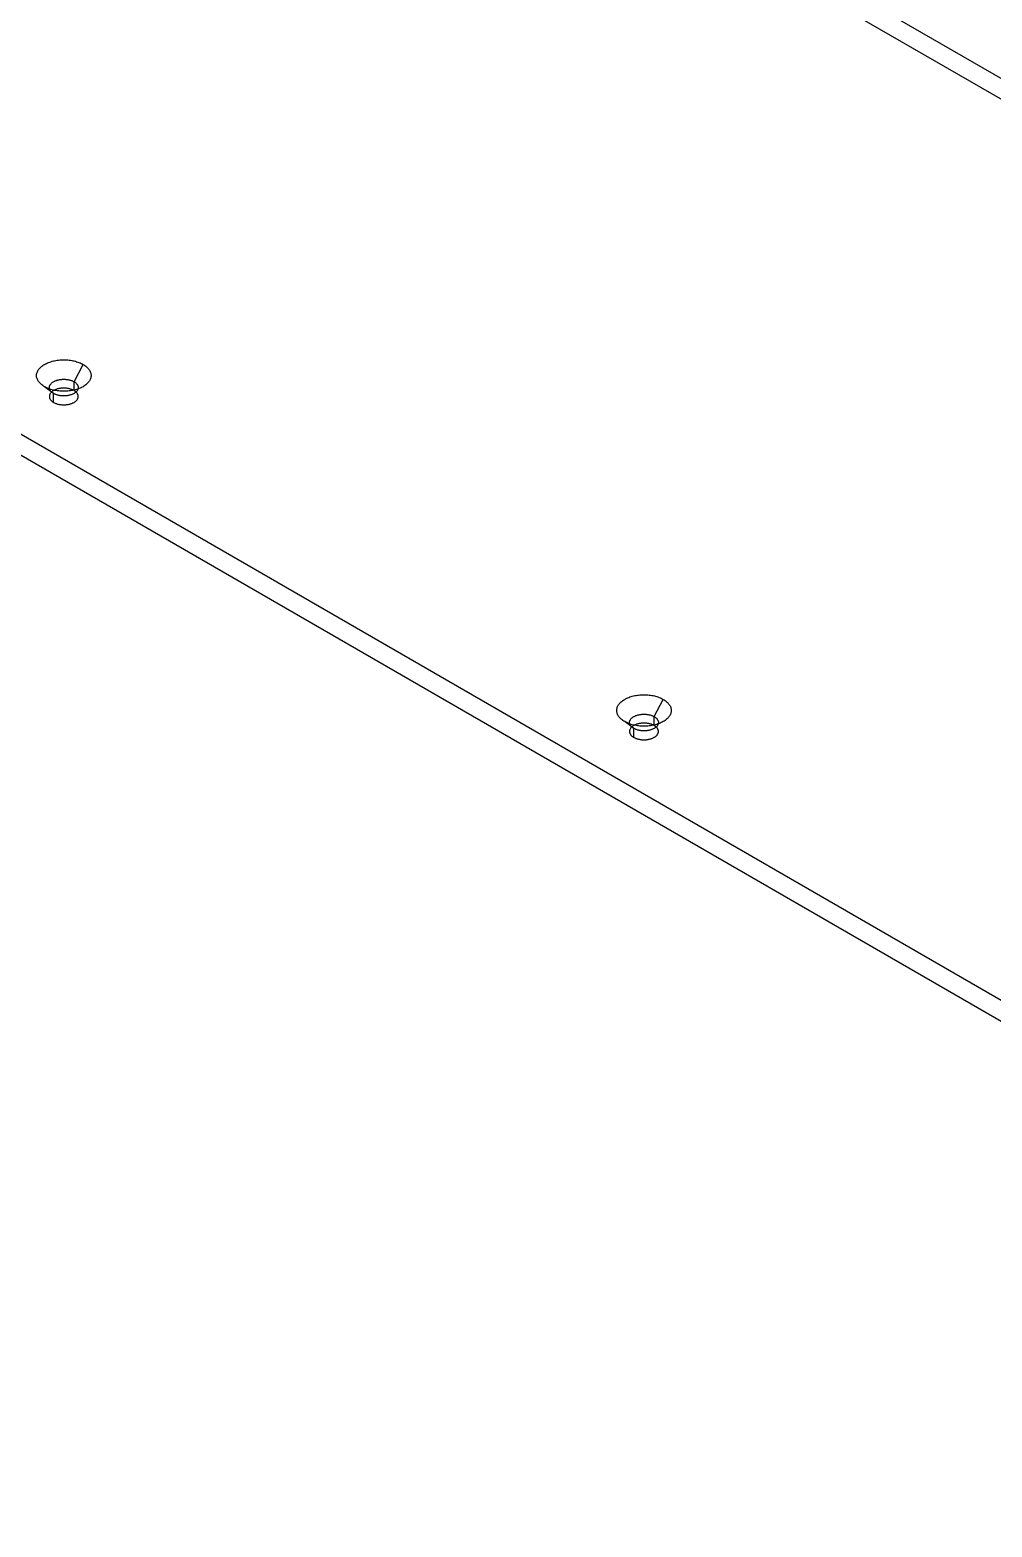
# Model space of a CAD drawing. Header units: inches. Extents: x 1.4 to 100.6, y 1.4 to 64.6.
# Drawn here: x 89.254 to 92.041, y 32.288 to 36.625 of the extents above; entities that cross this region are included whole.
import ezdxf

# ---------------------------------------------------------------- set-up
doc = ezdxf.new("R2010")
doc.units = ezdxf.units.IN
doc.header["$MEASUREMENT"] = 0

msp = doc.modelspace()

# ---------------------------------------------------------------- linework, layer by layer
at = {"layer": 'OUTLINE'}
for p, q in [((96.9167, 33.6846), (84.313, 40.9615)), ((96.9167, 33.6239), (84.313, 40.9008)), ((94.6037, 32.3492), (82, 39.6261)), ((94.6037, 32.2885), (82, 39.5654)), ((89.2827, 35.6454), (89.2846, 35.6474)), ((89.2846, 35.6474), (89.2867, 35.6493)), ((89.2867, 35.6493), (89.2889, 35.6511)), ((89.2889, 35.6511), (89.2913, 35.6529)), ((89.2913, 35.6529), (89.2938, 35.6546)), ((89.2938, 35.6546), (89.2965, 35.6562)), ((89.2965, 35.6562), (89.2993, 35.6577)), ((89.2993, 35.6577), (89.3022, 35.6592)), ((89.3022, 35.6592), (89.3053, 35.6606)), ((89.3053, 35.6606), (89.3084, 35.6618)), ((89.3084, 35.6618), (89.3117, 35.663)), ((89.3117, 35.663), (89.3151, 35.6641)), ((89.3151, 35.6641), (89.3185, 35.6651)), ((89.3185, 35.6651), (89.3221, 35.6661)), ((89.3221, 35.6661), (89.3257, 35.6669)), ((89.3257, 35.6669), (89.3294, 35.6676)), ((89.3294, 35.6676), (89.3331, 35.6682)), ((89.3331, 35.6682), (89.3369, 35.6686)), ((89.3369, 35.6686), (89.3407, 35.669)), ((89.3407, 35.669), (89.3446, 35.6693)), ((89.3446, 35.6693), (89.3484, 35.6695)), ((89.3484, 35.6695), (89.3523, 35.6695)), ((89.3523, 35.6695), (89.3562, 35.6695)), ((89.3562, 35.6695), (89.36, 35.6693)), ((89.36, 35.6693), (89.3639, 35.669)), ((89.3639, 35.669), (89.3677, 35.6686)), ((89.3677, 35.6686), (89.3715, 35.6682)), ((89.3715, 35.6682), (89.3752, 35.6676)), ((89.3752, 35.6676), (89.3789, 35.6669)), ((89.3789, 35.6669), (89.3825, 35.6661)), ((89.3819, 35.6061), (89.4081, 35.6562)), ((89.3825, 35.6661), (89.3861, 35.6651)), ((89.3861, 35.6651), (89.3895, 35.6641)), ((89.3895, 35.6641), (89.3929, 35.663)), ((89.3929, 35.663), (89.3962, 35.6618)), ((89.3962, 35.6618), (89.3993, 35.6606)), ((89.3993, 35.6606), (89.4024, 35.6592)), ((89.4024, 35.6592), (89.4053, 35.6577)), ((89.4053, 35.6577), (89.4081, 35.6562)), ((89.4081, 35.6562), (89.4108, 35.6546)), ((89.4108, 35.6546), (89.4133, 35.6529)), ((89.4133, 35.6529), (89.4157, 35.6511)), ((89.4157, 35.6511), (89.4179, 35.6493)), ((89.4179, 35.6493), (89.42, 35.6474)), ((89.42, 35.6474), (89.4219, 35.6454)), ((89.2733, 35.6239), (89.2734, 35.6262)), ((89.2734, 35.6217), (89.2733, 35.6239)), ((89.2734, 35.6262), (89.2737, 35.6284)), ((89.2737, 35.6195), (89.2734, 35.6217)), ((89.2737, 35.6284), (89.2742, 35.6306)), ((89.2742, 35.6172), (89.2737, 35.6195)), ((89.2742, 35.6306), (89.2749, 35.6328)), ((89.2749, 35.615), (89.2742, 35.6172)), ((89.2749, 35.6328), (89.2757, 35.635)), ((89.2757, 35.6129), (89.2749, 35.615)), ((89.2757, 35.635), (89.2767, 35.6372)), ((89.2767, 35.6107), (89.2757, 35.6129)), ((89.2767, 35.6372), (89.278, 35.6393)), ((89.278, 35.6086), (89.2767, 35.6107)), ((89.278, 35.6393), (89.2794, 35.6414)), ((89.2794, 35.6065), (89.278, 35.6086)), ((89.2794, 35.6414), (89.2809, 35.6434)), ((89.2809, 35.6044), (89.2794, 35.6065)), ((89.2809, 35.6434), (89.2827, 35.6454)), ((89.2827, 35.6024), (89.2809, 35.6044)), ((89.3175, 35.6025), (89.3187, 35.6034)), ((89.3187, 35.6034), (89.32, 35.6044)), ((89.32, 35.6044), (89.3213, 35.6053)), ((89.3213, 35.6053), (89.3227, 35.6061)), ((89.3227, 35.6061), (89.3242, 35.6069)), ((89.3242, 35.6069), (89.3258, 35.6077)), ((89.3258, 35.6077), (89.3274, 35.6084)), ((89.3274, 35.6084), (89.3291, 35.6091)), ((89.3291, 35.6091), (89.3308, 35.6098)), ((89.3308, 35.6098), (89.3326, 35.6103)), ((89.3326, 35.6103), (89.3344, 35.6109)), ((89.3344, 35.6109), (89.3363, 35.6114)), ((89.3363, 35.6114), (89.3382, 35.6118)), ((89.3382, 35.6118), (89.3402, 35.6122)), ((89.3402, 35.6122), (89.3421, 35.6125)), ((89.3421, 35.6125), (89.3441, 35.6127)), ((89.3441, 35.6127), (89.3462, 35.6129)), ((89.3462, 35.6129), (89.3482, 35.6131)), ((89.3482, 35.6131), (89.3502, 35.6132)), ((89.3502, 35.6132), (89.3523, 35.6132)), ((89.3523, 35.6132), (89.3543, 35.6132)), ((89.3543, 35.6132), (89.3564, 35.6131)), ((89.3564, 35.6131), (89.3584, 35.6129)), ((89.3584, 35.6129), (89.3605, 35.6127)), ((89.3605, 35.6127), (89.3625, 35.6125)), ((89.3625, 35.6125), (89.3644, 35.6122)), ((89.3644, 35.6122), (89.3664, 35.6118)), ((89.3664, 35.6118), (89.3683, 35.6114)), ((89.3683, 35.6114), (89.3702, 35.6109)), ((89.3702, 35.6109), (89.372, 35.6103)), ((89.372, 35.6103), (89.3738, 35.6098)), ((89.3738, 35.6098), (89.3755, 35.6091)), ((89.3755, 35.6091), (89.3772, 35.6084)), ((89.3772, 35.6084), (89.3788, 35.6077)), ((89.3788, 35.6077), (89.3804, 35.6069)), ((89.3804, 35.6069), (89.3819, 35.6061)), ((89.3819, 35.6061), (89.3833, 35.6053)), ((89.3819, 35.5803), (89.3819, 35.6061)), ((89.3833, 35.6053), (89.3846, 35.6044)), ((89.3846, 35.6044), (89.3859, 35.6034)), ((89.3859, 35.6034), (89.3871, 35.6025)), ((89.4219, 35.6454), (89.4237, 35.6434)), ((89.4237, 35.6044), (89.4219, 35.6024)), ((89.4237, 35.6434), (89.4252, 35.6414)), ((89.4252, 35.6065), (89.4237, 35.6044)), ((89.4252, 35.6414), (89.4266, 35.6393)), ((89.4266, 35.6086), (89.4252, 35.6065)), ((89.4266, 35.6393), (89.4278, 35.6372)), ((89.4278, 35.6107), (89.4266, 35.6086)), ((89.4278, 35.6372), (89.4289, 35.635)), ((89.4289, 35.6129), (89.4278, 35.6107)), ((89.4289, 35.635), (89.4297, 35.6328)), ((89.4297, 35.615), (89.4289, 35.6129)), ((89.4297, 35.6328), (89.4304, 35.6306)), ((89.4304, 35.6172), (89.4297, 35.615)), ((89.4304, 35.6306), (89.4309, 35.6284)), ((89.4309, 35.6195), (89.4304, 35.6172)), ((89.4309, 35.6284), (89.4312, 35.6262)), ((89.4312, 35.6217), (89.4309, 35.6195)), ((89.4312, 35.6262), (89.4312, 35.6239)), ((89.4312, 35.6239), (89.4312, 35.6217)), ((89.2846, 35.6005), (89.2827, 35.6024)), ((89.2867, 35.5986), (89.2846, 35.6005)), ((89.2889, 35.5968), (89.2867, 35.5986)), ((89.2913, 35.595), (89.2889, 35.5968)), ((89.2938, 35.5933), (89.2913, 35.595)), ((89.2965, 35.5917), (89.2938, 35.5933)), ((89.2993, 35.5902), (89.2965, 35.5917)), ((89.3227, 35.572), (89.2965, 35.5917)), ((89.3022, 35.5887), (89.2993, 35.5902)), ((89.3053, 35.5873), (89.3022, 35.5887)), ((89.3084, 35.586), (89.3053, 35.5873)), ((89.3117, 35.5848), (89.3084, 35.586)), ((89.3105, 35.5902), (89.3107, 35.5914)), ((89.3105, 35.5891), (89.3105, 35.5902)), ((89.3105, 35.5879), (89.3105, 35.5891)), ((89.3107, 35.5867), (89.3105, 35.5879)), ((89.3107, 35.5656), (89.3105, 35.5644)), ((89.3105, 35.5644), (89.3105, 35.5632)), ((89.3105, 35.5632), (89.3105, 35.5621)), ((89.3105, 35.5621), (89.3107, 35.5609)), ((89.3107, 35.5914), (89.3109, 35.5926)), ((89.3109, 35.5855), (89.3107, 35.5867)), ((89.3109, 35.5668), (89.3107, 35.5656)), ((89.3107, 35.5609), (89.3109, 35.5597)), ((89.3109, 35.5926), (89.3113, 35.5938)), ((89.3113, 35.5843), (89.3109, 35.5855)), ((89.3113, 35.5679), (89.3109, 35.5668)), ((89.3113, 35.5938), (89.3117, 35.5949)), ((89.3117, 35.5832), (89.3113, 35.5843)), ((89.3117, 35.5691), (89.3113, 35.5679)), ((89.3117, 35.5949), (89.3123, 35.5961)), ((89.3151, 35.5837), (89.3117, 35.5848)), ((89.3123, 35.582), (89.3117, 35.5832)), ((89.3123, 35.5702), (89.3117, 35.5691)), ((89.3123, 35.5961), (89.3129, 35.5972)), ((89.3129, 35.5809), (89.3123, 35.582)), ((89.3129, 35.5714), (89.3123, 35.5702)), ((89.3129, 35.5972), (89.3137, 35.5983)), ((89.3137, 35.5798), (89.3129, 35.5809)), ((89.3137, 35.5725), (89.3129, 35.5714)), ((89.3137, 35.5983), (89.3145, 35.5994)), ((89.3145, 35.5787), (89.3137, 35.5798)), ((89.3145, 35.5736), (89.3137, 35.5725)), ((89.3145, 35.5994), (89.3154, 35.6004)), ((89.3154, 35.5777), (89.3145, 35.5787)), ((89.3154, 35.5746), (89.3145, 35.5736)), ((89.3185, 35.5827), (89.3151, 35.5837)), ((89.3154, 35.6004), (89.3164, 35.6015)), ((89.3164, 35.5766), (89.3154, 35.5777)), ((89.3164, 35.5756), (89.3154, 35.5746)), ((89.3164, 35.6015), (89.3175, 35.6025)), ((89.3175, 35.5756), (89.3164, 35.5766)), ((89.3175, 35.5766), (89.3164, 35.5756)), ((89.3187, 35.5776), (89.3175, 35.5766)), ((89.3187, 35.5747), (89.3175, 35.5756)), ((89.3221, 35.5818), (89.3185, 35.5827)), ((89.32, 35.5786), (89.3187, 35.5776)), ((89.32, 35.5737), (89.3187, 35.5747)), ((89.3213, 35.5794), (89.32, 35.5786)), ((89.3213, 35.5728), (89.32, 35.5737)), ((89.3227, 35.5803), (89.3213, 35.5794)), ((89.3227, 35.572), (89.3213, 35.5728)), ((89.3257, 35.581), (89.3221, 35.5818)), ((89.3242, 35.5811), (89.3227, 35.5803)), ((89.3242, 35.5712), (89.3227, 35.572)), ((89.3227, 35.5462), (89.3227, 35.572)), ((89.3258, 35.5819), (89.3242, 35.5811)), ((89.3258, 35.5704), (89.3242, 35.5712)), ((89.3294, 35.5803), (89.3257, 35.581)), ((89.3274, 35.5826), (89.3258, 35.5819)), ((89.3274, 35.5697), (89.3258, 35.5704)), ((89.3291, 35.5833), (89.3274, 35.5826)), ((89.3291, 35.569), (89.3274, 35.5697)), ((89.3308, 35.5839), (89.3291, 35.5833)), ((89.3308, 35.5683), (89.3291, 35.569)), ((89.3331, 35.5797), (89.3294, 35.5803)), ((89.3326, 35.5845), (89.3308, 35.5839)), ((89.3326, 35.5678), (89.3308, 35.5683)), ((89.3344, 35.5851), (89.3326, 35.5845)), ((89.3344, 35.5672), (89.3326, 35.5678)), ((89.3369, 35.5792), (89.3331, 35.5797)), ((89.3363, 35.5855), (89.3344, 35.5851)), ((89.3363, 35.5667), (89.3344, 35.5672)), ((89.3382, 35.586), (89.3363, 35.5855)), ((89.3382, 35.5663), (89.3363, 35.5667)), ((89.3407, 35.5788), (89.3369, 35.5792)), ((89.3402, 35.5863), (89.3382, 35.586)), ((89.3402, 35.566), (89.3382, 35.5663)), ((89.3421, 35.5867), (89.3402, 35.5863)), ((89.3421, 35.5656), (89.3402, 35.566)), ((89.3446, 35.5786), (89.3407, 35.5788)), ((89.3441, 35.5869), (89.3421, 35.5867)), ((89.3441, 35.5654), (89.3421, 35.5656)), ((89.3462, 35.5871), (89.3441, 35.5869)), ((89.3462, 35.5652), (89.3441, 35.5654)), ((89.3484, 35.5784), (89.3446, 35.5786)), ((89.3482, 35.5873), (89.3462, 35.5871)), ((89.3482, 35.565), (89.3462, 35.5652)), ((89.3502, 35.5873), (89.3482, 35.5873)), ((89.3502, 35.5649), (89.3482, 35.565)), ((89.3523, 35.5784), (89.3484, 35.5784)), ((89.3523, 35.5874), (89.3502, 35.5873)), ((89.3523, 35.5649), (89.3502, 35.5649)), ((89.3543, 35.5873), (89.3523, 35.5874)), ((89.3562, 35.5784), (89.3523, 35.5784)), ((89.3543, 35.5649), (89.3523, 35.5649)), ((89.3564, 35.5873), (89.3543, 35.5873)), ((89.3564, 35.565), (89.3543, 35.5649)), ((89.36, 35.5786), (89.3562, 35.5784)), ((89.3584, 35.5871), (89.3564, 35.5873)), ((89.3584, 35.5652), (89.3564, 35.565)), ((89.3605, 35.5869), (89.3584, 35.5871)), ((89.3605, 35.5654), (89.3584, 35.5652)), ((89.3639, 35.5788), (89.36, 35.5786)), ((89.3625, 35.5867), (89.3605, 35.5869)), ((89.3625, 35.5656), (89.3605, 35.5654)), ((89.3644, 35.5863), (89.3625, 35.5867)), ((89.3644, 35.566), (89.3625, 35.5656)), ((89.3677, 35.5792), (89.3639, 35.5788)), ((89.3664, 35.586), (89.3644, 35.5863)), ((89.3664, 35.5663), (89.3644, 35.566)), ((89.3683, 35.5855), (89.3664, 35.586)), ((89.3683, 35.5667), (89.3664, 35.5663)), ((89.3715, 35.5797), (89.3677, 35.5792)), ((89.3702, 35.5851), (89.3683, 35.5855)), ((89.3702, 35.5672), (89.3683, 35.5667)), ((89.372, 35.5845), (89.3702, 35.5851)), ((89.372, 35.5678), (89.3702, 35.5672)), ((89.3752, 35.5803), (89.3715, 35.5797)), ((89.3738, 35.5839), (89.372, 35.5845)), ((89.3738, 35.5683), (89.372, 35.5678)), ((89.3755, 35.5833), (89.3738, 35.5839)), ((89.3755, 35.569), (89.3738, 35.5683)), ((89.3789, 35.581), (89.3752, 35.5803)), ((89.3772, 35.5826), (89.3755, 35.5833)), ((89.3772, 35.5697), (89.3755, 35.569)), ((89.3788, 35.5819), (89.3772, 35.5826)), ((89.3788, 35.5704), (89.3772, 35.5697)), ((89.3804, 35.5811), (89.3788, 35.5819)), ((89.3804, 35.5712), (89.3788, 35.5704)), ((89.3825, 35.5818), (89.3789, 35.581)), ((89.3819, 35.5803), (89.3804, 35.5811)), ((89.3819, 35.572), (89.3804, 35.5712)), ((89.3833, 35.5794), (89.3819, 35.5803)), ((89.3833, 35.5728), (89.3819, 35.572)), ((89.3861, 35.5827), (89.3825, 35.5818)), ((89.3846, 35.5786), (89.3833, 35.5794)), ((89.3846, 35.5737), (89.3833, 35.5728)), ((89.3859, 35.5776), (89.3846, 35.5786)), ((89.3859, 35.5747), (89.3846, 35.5737)), ((89.3871, 35.5766), (89.3859, 35.5776)), ((89.3871, 35.5756), (89.3859, 35.5747)), ((89.3895, 35.5837), (89.3861, 35.5827)), ((89.3871, 35.6025), (89.3882, 35.6015)), ((89.3882, 35.5766), (89.3871, 35.5756)), ((89.3882, 35.5756), (89.3871, 35.5766)), ((89.3882, 35.6015), (89.3892, 35.6004)), ((89.3892, 35.5777), (89.3882, 35.5766)), ((89.3892, 35.5746), (89.3882, 35.5756)), ((89.3892, 35.6004), (89.3901, 35.5994)), ((89.3901, 35.5787), (89.3892, 35.5777)), ((89.3901, 35.5736), (89.3892, 35.5746)), ((89.3929, 35.5848), (89.3895, 35.5837)), ((89.3901, 35.5994), (89.3909, 35.5983)), ((89.3909, 35.5798), (89.3901, 35.5787)), ((89.3909, 35.5725), (89.3901, 35.5736)), ((89.3909, 35.5983), (89.3917, 35.5972)), ((89.3917, 35.5809), (89.3909, 35.5798)), ((89.3917, 35.5714), (89.3909, 35.5725)), ((89.3917, 35.5972), (89.3923, 35.5961)), ((89.3923, 35.582), (89.3917, 35.5809)), ((89.3923, 35.5702), (89.3917, 35.5714)), ((89.3923, 35.5961), (89.3929, 35.5949)), ((89.3929, 35.5832), (89.3923, 35.582)), ((89.3929, 35.5691), (89.3923, 35.5702)), ((89.3929, 35.5949), (89.3933, 35.5938)), ((89.3962, 35.586), (89.3929, 35.5848)), ((89.3933, 35.5843), (89.3929, 35.5832)), ((89.3933, 35.5679), (89.3929, 35.5691)), ((89.3933, 35.5938), (89.3937, 35.5926)), ((89.3937, 35.5855), (89.3933, 35.5843)), ((89.3937, 35.5668), (89.3933, 35.5679)), ((89.3937, 35.5926), (89.3939, 35.5914)), ((89.3939, 35.5867), (89.3937, 35.5855)), ((89.3939, 35.5656), (89.3937, 35.5668)), ((89.3937, 35.5597), (89.3939, 35.5609)), ((89.3939, 35.5914), (89.3941, 35.5902)), ((89.3941, 35.5879), (89.3939, 35.5867)), ((89.3941, 35.5644), (89.3939, 35.5656)), ((89.3939, 35.5609), (89.3941, 35.5621)), ((89.3941, 35.5902), (89.3941, 35.5891)), ((89.3941, 35.5891), (89.3941, 35.5879)), ((89.3941, 35.5632), (89.3941, 35.5644)), ((89.3941, 35.5621), (89.3941, 35.5632)), ((89.3993, 35.5873), (89.3962, 35.586)), ((89.4024, 35.5887), (89.3993, 35.5873)), ((89.4053, 35.5902), (89.4024, 35.5887)), ((89.4081, 35.5917), (89.4053, 35.5902)), ((89.4108, 35.5933), (89.4081, 35.5917)), ((89.4133, 35.595), (89.4108, 35.5933)), ((89.4157, 35.5968), (89.4133, 35.595)), ((89.4179, 35.5986), (89.4157, 35.5968)), ((89.42, 35.6005), (89.4179, 35.5986)), ((89.4219, 35.6024), (89.42, 35.6005)), ((89.3109, 35.5597), (89.3113, 35.5585)), ((89.3113, 35.5585), (89.3117, 35.5574)), ((89.3117, 35.5574), (89.3123, 35.5562)), ((89.3123, 35.5562), (89.3129, 35.5551)), ((89.3129, 35.5551), (89.3137, 35.554)), ((89.3137, 35.554), (89.3145, 35.5529)), ((89.3145, 35.5529), (89.3154, 35.5519)), ((89.3154, 35.5519), (89.3164, 35.5508)), ((89.3164, 35.5508), (89.3175, 35.5498)), ((89.3175, 35.5498), (89.3187, 35.5489)), ((89.3187, 35.5489), (89.32, 35.5479)), ((89.32, 35.5479), (89.3213, 35.547)), ((89.3213, 35.547), (89.3227, 35.5462)), ((89.3227, 35.5462), (89.3242, 35.5453)), ((89.3242, 35.5453), (89.3258, 35.5446)), ((89.3258, 35.5446), (89.3274, 35.5438)), ((89.3274, 35.5438), (89.3291, 35.5432)), ((89.3291, 35.5432), (89.3308, 35.5425)), ((89.3308, 35.5425), (89.3326, 35.5419)), ((89.3326, 35.5419), (89.3344, 35.5414)), ((89.3344, 35.5414), (89.3363, 35.5409)), ((89.3363, 35.5409), (89.3382, 35.5405)), ((89.3382, 35.5405), (89.3402, 35.5401)), ((89.3402, 35.5401), (89.3421, 35.5398)), ((89.3421, 35.5398), (89.3441, 35.5396)), ((89.3441, 35.5396), (89.3462, 35.5394)), ((89.3462, 35.5394), (89.3482, 35.5392)), ((89.3482, 35.5392), (89.3502, 35.5391)), ((89.3502, 35.5391), (89.3523, 35.5391)), ((89.3523, 35.5391), (89.3543, 35.5391)), ((89.3543, 35.5391), (89.3564, 35.5392)), ((89.3564, 35.5392), (89.3584, 35.5394)), ((89.3584, 35.5394), (89.3605, 35.5396)), ((89.3605, 35.5396), (89.3625, 35.5398)), ((89.3625, 35.5398), (89.3644, 35.5401)), ((89.3644, 35.5401), (89.3664, 35.5405)), ((89.3664, 35.5405), (89.3683, 35.5409)), ((89.3683, 35.5409), (89.3702, 35.5414)), ((89.3702, 35.5414), (89.372, 35.5419)), ((89.372, 35.5419), (89.3738, 35.5425)), ((89.3738, 35.5425), (89.3755, 35.5432)), ((89.3755, 35.5432), (89.3772, 35.5438)), ((89.3772, 35.5438), (89.3788, 35.5446)), ((89.3788, 35.5446), (89.3804, 35.5453)), ((89.3804, 35.5453), (89.3819, 35.5462)), ((89.3819, 35.5462), (89.3833, 35.547)), ((89.3833, 35.547), (89.3846, 35.5479)), ((89.3846, 35.5479), (89.3859, 35.5489)), ((89.3859, 35.5489), (89.3871, 35.5498)), ((89.3871, 35.5498), (89.3882, 35.5508)), ((89.3882, 35.5508), (89.3892, 35.5519)), ((89.3892, 35.5519), (89.3901, 35.5529)), ((89.3901, 35.5529), (89.3909, 35.554)), ((89.3909, 35.554), (89.3917, 35.5551)), ((89.3917, 35.5551), (89.3923, 35.5562)), ((89.3923, 35.5562), (89.3929, 35.5574)), ((89.3929, 35.5574), (89.3933, 35.5585)), ((89.3933, 35.5585), (89.3937, 35.5597)), ((90.9888, 34.6916), (90.9921, 34.6928)), ((90.9921, 34.6928), (90.9954, 34.6939)), ((90.9954, 34.6939), (90.9989, 34.695)), ((90.9989, 34.695), (91.0025, 34.6959)), ((91.0025, 34.6959), (91.0061, 34.6967)), ((91.0061, 34.6967), (91.0097, 34.6974)), ((91.0097, 34.6974), (91.0135, 34.698)), ((91.0135, 34.698), (91.0173, 34.6985)), ((91.0173, 34.6985), (91.0211, 34.6988)), ((91.0211, 34.6988), (91.0249, 34.6991)), ((91.0249, 34.6991), (91.0288, 34.6993)), ((91.0288, 34.6993), (91.0327, 34.6993)), ((91.0327, 34.6993), (91.0365, 34.6993)), ((91.0365, 34.6993), (91.0404, 34.6991)), ((91.0404, 34.6991), (91.0443, 34.6988)), ((91.0443, 34.6988), (91.0481, 34.6985)), ((91.0481, 34.6985), (91.0519, 34.698)), ((91.0519, 34.698), (91.0556, 34.6974)), ((91.0556, 34.6974), (91.0593, 34.6967)), ((91.0593, 34.6967), (91.0629, 34.6959)), ((91.0629, 34.6959), (91.0664, 34.695)), ((91.0664, 34.695), (91.0699, 34.6939)), ((91.0699, 34.6939), (91.0733, 34.6928)), ((91.0733, 34.6928), (91.0765, 34.6916)), ((90.9537, 34.6537), (90.9538, 34.656)), ((90.9538, 34.6515), (90.9537, 34.6537)), ((90.9538, 34.656), (90.9541, 34.6582)), ((90.9541, 34.6493), (90.9538, 34.6515)), ((90.9541, 34.6582), (90.9546, 34.6604)), ((90.9546, 34.6471), (90.9541, 34.6493)), ((90.9546, 34.6604), (90.9552, 34.6626)), ((90.9552, 34.6626), (90.9561, 34.6648)), ((90.9561, 34.6648), (90.9571, 34.667)), ((90.9571, 34.667), (90.9583, 34.6691)), ((90.9583, 34.6691), (90.9597, 34.6712)), ((90.9597, 34.6712), (90.9613, 34.6732)), ((90.9613, 34.6732), (90.963, 34.6752)), ((90.963, 34.6752), (90.9649, 34.6772)), ((90.9649, 34.6772), (90.967, 34.6791)), ((90.967, 34.6791), (90.9693, 34.6809)), ((90.9693, 34.6809), (90.9716, 34.6827)), ((90.9716, 34.6827), (90.9742, 34.6844)), ((90.9742, 34.6844), (90.9768, 34.686)), ((90.9768, 34.686), (90.9796, 34.6875)), ((90.9796, 34.6875), (90.9826, 34.689)), ((90.9826, 34.689), (90.9856, 34.6904)), ((90.9856, 34.6904), (90.9888, 34.6916)), ((91.0622, 34.6359), (91.0885, 34.686)), ((91.0765, 34.6916), (91.0797, 34.6904)), ((91.0797, 34.6904), (91.0828, 34.689)), ((91.0828, 34.689), (91.0857, 34.6875)), ((91.0857, 34.6875), (91.0885, 34.686)), ((91.0885, 34.686), (91.0912, 34.6844)), ((91.0912, 34.6844), (91.0937, 34.6827)), ((91.0937, 34.6827), (91.0961, 34.6809)), ((91.0961, 34.6809), (91.0983, 34.6791)), ((91.0983, 34.6791), (91.1004, 34.6772)), ((91.1004, 34.6772), (91.1023, 34.6752)), ((91.1023, 34.6752), (91.104, 34.6732)), ((91.104, 34.6732), (91.1056, 34.6712)), ((91.1056, 34.6712), (91.107, 34.6691)), ((91.107, 34.6691), (91.1082, 34.667)), ((91.1082, 34.667), (91.1093, 34.6648)), ((91.1093, 34.6648), (91.1101, 34.6626)), ((91.1101, 34.6626), (91.1108, 34.6604)), ((91.1108, 34.6604), (91.1112, 34.6582)), ((91.1112, 34.6493), (91.1108, 34.6471)), ((91.1112, 34.6582), (91.1115, 34.656)), ((91.1115, 34.6515), (91.1112, 34.6493)), ((91.1115, 34.656), (91.1116, 34.6537)), ((91.1116, 34.6537), (91.1115, 34.6515)), ((90.9552, 34.6449), (90.9546, 34.6471)), ((90.9561, 34.6427), (90.9552, 34.6449)), ((90.9571, 34.6405), (90.9561, 34.6427)), ((90.9583, 34.6384), (90.9571, 34.6405)), ((90.9597, 34.6363), (90.9583, 34.6384)), ((90.9613, 34.6343), (90.9597, 34.6363)), ((90.963, 34.6323), (90.9613, 34.6343)), ((90.9649, 34.6303), (90.963, 34.6323)), ((90.967, 34.6284), (90.9649, 34.6303)), ((90.9693, 34.6266), (90.967, 34.6284)), ((90.9716, 34.6248), (90.9693, 34.6266)), ((90.9742, 34.6231), (90.9716, 34.6248)), ((90.9768, 34.6215), (90.9742, 34.6231)), ((90.9796, 34.62), (90.9768, 34.6215)), ((91.0031, 34.6018), (90.9768, 34.6215)), ((90.9826, 34.6185), (90.9796, 34.62)), ((90.9856, 34.6171), (90.9826, 34.6185)), ((90.9888, 34.6158), (90.9856, 34.6171)), ((90.9921, 34.6146), (90.9888, 34.6158)), ((90.9909, 34.62), (90.9911, 34.6212)), ((90.9909, 34.6189), (90.9909, 34.62)), ((90.9909, 34.6177), (90.9909, 34.6189)), ((90.9911, 34.6165), (90.9909, 34.6177)), ((90.9911, 34.6212), (90.9913, 34.6224)), ((90.9913, 34.6153), (90.9911, 34.6165)), ((90.9913, 34.6224), (90.9917, 34.6236)), ((90.9917, 34.6142), (90.9913, 34.6153)), ((90.9917, 34.6236), (90.9921, 34.6247)), ((90.9921, 34.613), (90.9917, 34.6142)), ((90.9921, 34.6247), (90.9927, 34.6259)), ((90.9954, 34.6135), (90.9921, 34.6146)), ((90.9927, 34.6119), (90.9921, 34.613)), ((90.9927, 34.6259), (90.9933, 34.627)), ((90.9933, 34.6107), (90.9927, 34.6119)), ((90.9933, 34.627), (90.994, 34.6281)), ((90.994, 34.6096), (90.9933, 34.6107)), ((90.994, 34.6281), (90.9949, 34.6292)), ((90.9949, 34.6085), (90.994, 34.6096)), ((90.9949, 34.6292), (90.9958, 34.6302)), ((90.9958, 34.6075), (90.9949, 34.6085)), ((90.9989, 34.6125), (90.9954, 34.6135)), ((90.9958, 34.6302), (90.9968, 34.6313)), ((90.9968, 34.6064), (90.9958, 34.6075)), ((90.9968, 34.6313), (90.9979, 34.6323)), ((90.9979, 34.6065), (90.9968, 34.6055)), ((90.9979, 34.6054), (90.9968, 34.6064)), ((90.9979, 34.6323), (90.9991, 34.6332)), ((90.9991, 34.6074), (90.9979, 34.6065)), ((91.0025, 34.6116), (90.9989, 34.6125)), ((90.9991, 34.6332), (91.0003, 34.6342)), ((91.0003, 34.6084), (90.9991, 34.6074)), ((91.0003, 34.6342), (91.0017, 34.6351)), ((91.0017, 34.6093), (91.0003, 34.6084)), ((91.0017, 34.6351), (91.0031, 34.6359)), ((91.0031, 34.6101), (91.0017, 34.6093)), ((91.0061, 34.6108), (91.0025, 34.6116)), ((91.0031, 34.6359), (91.0046, 34.6367)), ((91.0046, 34.6109), (91.0031, 34.6101)), ((91.0046, 34.6367), (91.0061, 34.6375)), ((91.0061, 34.6117), (91.0046, 34.6109)), ((91.0061, 34.6375), (91.0078, 34.6382)), ((91.0078, 34.6124), (91.0061, 34.6117)), ((91.0097, 34.6101), (91.0061, 34.6108)), ((91.0078, 34.6382), (91.0094, 34.6389)), ((91.0094, 34.6131), (91.0078, 34.6124)), ((91.0094, 34.6389), (91.0112, 34.6396)), ((91.0112, 34.6138), (91.0094, 34.6131)), ((91.0135, 34.6095), (91.0097, 34.6101)), ((91.0112, 34.6396), (91.013, 34.6401)), ((91.013, 34.6143), (91.0112, 34.6138)), ((91.013, 34.6401), (91.0148, 34.6407)), ((91.0148, 34.6149), (91.013, 34.6143)), ((91.0173, 34.609), (91.0135, 34.6095)), ((91.0148, 34.6407), (91.0167, 34.6412)), ((91.0167, 34.6153), (91.0148, 34.6149)), ((91.0167, 34.6412), (91.0186, 34.6416)), ((91.0186, 34.6158), (91.0167, 34.6153)), ((91.0211, 34.6087), (91.0173, 34.609)), ((91.0186, 34.6416), (91.0205, 34.642)), ((91.0205, 34.6161), (91.0186, 34.6158)), ((91.0205, 34.642), (91.0225, 34.6423)), ((91.0225, 34.6165), (91.0205, 34.6161)), ((91.0249, 34.6084), (91.0211, 34.6087)), ((91.0225, 34.6423), (91.0245, 34.6425)), ((91.0245, 34.6167), (91.0225, 34.6165)), ((91.0245, 34.6425), (91.0265, 34.6427)), ((91.0265, 34.6169), (91.0245, 34.6167)), ((91.0288, 34.6082), (91.0249, 34.6084)), ((91.0265, 34.6427), (91.0286, 34.6429)), ((91.0286, 34.6171), (91.0265, 34.6169)), ((91.0286, 34.6429), (91.0306, 34.643)), ((91.0306, 34.6172), (91.0286, 34.6171)), ((91.0327, 34.6082), (91.0288, 34.6082)), ((91.0306, 34.643), (91.0327, 34.643)), ((91.0327, 34.6172), (91.0306, 34.6172)), ((91.0327, 34.643), (91.0347, 34.643)), ((91.0347, 34.6172), (91.0327, 34.6172)), ((91.0365, 34.6082), (91.0327, 34.6082)), ((91.0347, 34.643), (91.0368, 34.6429)), ((91.0368, 34.6171), (91.0347, 34.6172)), ((91.0404, 34.6084), (91.0365, 34.6082)), ((91.0368, 34.6429), (91.0388, 34.6427)), ((91.0388, 34.6169), (91.0368, 34.6171)), ((91.0388, 34.6427), (91.0408, 34.6425)), ((91.0408, 34.6167), (91.0388, 34.6169)), ((91.0443, 34.6087), (91.0404, 34.6084)), ((91.0408, 34.6425), (91.0428, 34.6423)), ((91.0428, 34.6165), (91.0408, 34.6167)), ((91.0428, 34.6423), (91.0448, 34.642)), ((91.0448, 34.6161), (91.0428, 34.6165)), ((91.0481, 34.609), (91.0443, 34.6087)), ((91.0448, 34.642), (91.0468, 34.6416)), ((91.0468, 34.6158), (91.0448, 34.6161)), ((91.0468, 34.6416), (91.0487, 34.6412)), ((91.0487, 34.6153), (91.0468, 34.6158)), ((91.0519, 34.6095), (91.0481, 34.609)), ((91.0487, 34.6412), (91.0505, 34.6407)), ((91.0505, 34.6149), (91.0487, 34.6153)), ((91.0505, 34.6407), (91.0524, 34.6401)), ((91.0524, 34.6143), (91.0505, 34.6149)), ((91.0556, 34.6101), (91.0519, 34.6095)), ((91.0524, 34.6401), (91.0542, 34.6396)), ((91.0542, 34.6138), (91.0524, 34.6143)), ((91.0542, 34.6396), (91.0559, 34.6389)), ((91.0559, 34.6131), (91.0542, 34.6138)), ((91.0593, 34.6108), (91.0556, 34.6101)), ((91.0559, 34.6389), (91.0576, 34.6382)), ((91.0576, 34.6124), (91.0559, 34.6131)), ((91.0576, 34.6382), (91.0592, 34.6375)), ((91.0592, 34.6117), (91.0576, 34.6124)), ((91.0592, 34.6375), (91.0607, 34.6367)), ((91.0607, 34.6109), (91.0592, 34.6117)), ((91.0629, 34.6116), (91.0593, 34.6108)), ((91.0607, 34.6367), (91.0622, 34.6359)), ((91.0622, 34.6101), (91.0607, 34.6109)), ((91.0622, 34.6359), (91.0636, 34.6351)), ((91.0622, 34.6101), (91.0622, 34.6359)), ((91.0636, 34.6093), (91.0622, 34.6101)), ((91.0664, 34.6125), (91.0629, 34.6116)), ((91.0636, 34.6351), (91.065, 34.6342)), ((91.065, 34.6084), (91.0636, 34.6093)), ((91.065, 34.6342), (91.0662, 34.6332)), ((91.0662, 34.6074), (91.065, 34.6084)), ((91.0662, 34.6332), (91.0674, 34.6323)), ((91.0674, 34.6065), (91.0662, 34.6074)), ((91.0699, 34.6135), (91.0664, 34.6125)), ((91.0674, 34.6323), (91.0685, 34.6313)), ((91.0685, 34.6055), (91.0674, 34.6065)), ((91.0685, 34.6064), (91.0674, 34.6054)), ((91.0685, 34.6313), (91.0695, 34.6302)), ((91.0695, 34.6075), (91.0685, 34.6064)), ((91.0695, 34.6302), (91.0705, 34.6292)), ((91.0705, 34.6085), (91.0695, 34.6075)), ((91.0733, 34.6146), (91.0699, 34.6135)), ((91.0705, 34.6292), (91.0713, 34.6281)), ((91.0713, 34.6096), (91.0705, 34.6085)), ((91.0713, 34.6281), (91.072, 34.627)), ((91.072, 34.6107), (91.0713, 34.6096)), ((91.072, 34.627), (91.0727, 34.6259)), ((91.0727, 34.6119), (91.072, 34.6107)), ((91.0727, 34.6259), (91.0732, 34.6247)), ((91.0732, 34.613), (91.0727, 34.6119)), ((91.0732, 34.6247), (91.0737, 34.6236)), ((91.0737, 34.6142), (91.0732, 34.613)), ((91.0765, 34.6158), (91.0733, 34.6146)), ((91.0737, 34.6236), (91.074, 34.6224)), ((91.074, 34.6153), (91.0737, 34.6142)), ((91.074, 34.6224), (91.0743, 34.6212)), ((91.0743, 34.6165), (91.074, 34.6153)), ((91.0743, 34.6212), (91.0744, 34.62)), ((91.0744, 34.6177), (91.0743, 34.6165)), ((91.0744, 34.62), (91.0745, 34.6189)), ((91.0745, 34.6189), (91.0744, 34.6177)), ((91.0797, 34.6171), (91.0765, 34.6158)), ((91.0828, 34.6185), (91.0797, 34.6171)), ((91.0857, 34.62), (91.0828, 34.6185)), ((91.0885, 34.6215), (91.0857, 34.62)), ((91.0912, 34.6231), (91.0885, 34.6215)), ((91.0937, 34.6248), (91.0912, 34.6231)), ((91.0961, 34.6266), (91.0937, 34.6248)), ((91.0983, 34.6284), (91.0961, 34.6266)), ((91.1004, 34.6303), (91.0983, 34.6284)), ((91.1023, 34.6323), (91.1004, 34.6303)), ((91.104, 34.6343), (91.1023, 34.6323)), ((91.1056, 34.6363), (91.104, 34.6343)), ((91.107, 34.6384), (91.1056, 34.6363)), ((91.1082, 34.6405), (91.107, 34.6384)), ((91.1093, 34.6427), (91.1082, 34.6405)), ((91.1101, 34.6449), (91.1093, 34.6427)), ((91.1108, 34.6471), (91.1101, 34.6449)), ((90.9911, 34.5954), (90.9909, 34.5942)), ((90.9909, 34.5942), (90.9909, 34.593)), ((90.9909, 34.593), (90.9909, 34.5919)), ((90.9909, 34.5919), (90.9911, 34.5907)), ((90.9913, 34.5966), (90.9911, 34.5954)), ((90.9911, 34.5907), (90.9913, 34.5895)), ((90.9917, 34.5978), (90.9913, 34.5966)), ((90.9913, 34.5895), (90.9917, 34.5883)), ((90.9921, 34.5989), (90.9917, 34.5978)), ((90.9917, 34.5883), (90.9921, 34.5872)), ((90.9927, 34.6001), (90.9921, 34.5989)), ((90.9921, 34.5872), (90.9927, 34.586)), ((90.9933, 34.6012), (90.9927, 34.6001)), ((90.9927, 34.586), (90.9933, 34.5849)), ((90.994, 34.6023), (90.9933, 34.6012)), ((90.9933, 34.5849), (90.994, 34.5838)), ((90.9949, 34.6034), (90.994, 34.6023)), ((90.994, 34.5838), (90.9949, 34.5827)), ((90.9958, 34.6044), (90.9949, 34.6034)), ((90.9949, 34.5827), (90.9958, 34.5817)), ((90.9968, 34.6055), (90.9958, 34.6044)), ((90.9958, 34.5817), (90.9968, 34.5806)), ((90.9968, 34.5806), (90.9979, 34.5796)), ((90.9991, 34.6045), (90.9979, 34.6054)), ((90.9979, 34.5796), (90.9991, 34.5787)), ((91.0003, 34.6035), (90.9991, 34.6045)), ((90.9991, 34.5787), (91.0003, 34.5777)), ((91.0017, 34.6026), (91.0003, 34.6035)), ((91.0003, 34.5777), (91.0017, 34.5768)), ((91.0031, 34.6018), (91.0017, 34.6026)), ((91.0017, 34.5768), (91.0031, 34.576)), ((91.0046, 34.601), (91.0031, 34.6018)), ((91.0031, 34.576), (91.0031, 34.6018)), ((91.0031, 34.576), (91.0046, 34.5752)), ((91.0061, 34.6002), (91.0046, 34.601)), ((91.0046, 34.5752), (91.0061, 34.5744)), ((91.0078, 34.5995), (91.0061, 34.6002)), ((91.0061, 34.5744), (91.0078, 34.5737)), ((91.0094, 34.5988), (91.0078, 34.5995)), ((91.0078, 34.5737), (91.0094, 34.573)), ((91.0112, 34.5982), (91.0094, 34.5988)), ((91.0094, 34.573), (91.0112, 34.5723)), ((91.013, 34.5976), (91.0112, 34.5982)), ((91.0112, 34.5723), (91.013, 34.5718)), ((91.0148, 34.597), (91.013, 34.5976)), ((91.013, 34.5718), (91.0148, 34.5712)), ((91.0167, 34.5966), (91.0148, 34.597)), ((91.0148, 34.5712), (91.0167, 34.5707)), ((91.0186, 34.5961), (91.0167, 34.5966)), ((91.0167, 34.5707), (91.0186, 34.5703)), ((91.0205, 34.5958), (91.0186, 34.5961)), ((91.0186, 34.5703), (91.0205, 34.5699)), ((91.0225, 34.5954), (91.0205, 34.5958)), ((91.0205, 34.5699), (91.0225, 34.5696)), ((91.0245, 34.5952), (91.0225, 34.5954)), ((91.0225, 34.5696), (91.0245, 34.5694)), ((91.0265, 34.595), (91.0245, 34.5952)), ((91.0245, 34.5694), (91.0265, 34.5692)), ((91.0286, 34.5948), (91.0265, 34.595)), ((91.0265, 34.5692), (91.0286, 34.569)), ((91.0306, 34.5947), (91.0286, 34.5948)), ((91.0286, 34.569), (91.0306, 34.5689)), ((91.0327, 34.5947), (91.0306, 34.5947)), ((91.0306, 34.5689), (91.0327, 34.5689)), ((91.0347, 34.5947), (91.0327, 34.5947)), ((91.0327, 34.5689), (91.0347, 34.5689)), ((91.0368, 34.5948), (91.0347, 34.5947)), ((91.0347, 34.5689), (91.0368, 34.569)), ((91.0388, 34.595), (91.0368, 34.5948)), ((91.0368, 34.569), (91.0388, 34.5692)), ((91.0408, 34.5952), (91.0388, 34.595)), ((91.0388, 34.5692), (91.0408, 34.5694)), ((91.0428, 34.5954), (91.0408, 34.5952)), ((91.0408, 34.5694), (91.0428, 34.5696)), ((91.0448, 34.5958), (91.0428, 34.5954)), ((91.0428, 34.5696), (91.0448, 34.5699)), ((91.0468, 34.5961), (91.0448, 34.5958)), ((91.0448, 34.5699), (91.0468, 34.5703)), ((91.0487, 34.5966), (91.0468, 34.5961)), ((91.0468, 34.5703), (91.0487, 34.5707)), ((91.0505, 34.597), (91.0487, 34.5966)), ((91.0487, 34.5707), (91.0505, 34.5712)), ((91.0524, 34.5976), (91.0505, 34.597)), ((91.0505, 34.5712), (91.0524, 34.5718)), ((91.0542, 34.5982), (91.0524, 34.5976)), ((91.0524, 34.5718), (91.0542, 34.5723)), ((91.0559, 34.5988), (91.0542, 34.5982)), ((91.0542, 34.5723), (91.0559, 34.573)), ((91.0576, 34.5995), (91.0559, 34.5988)), ((91.0559, 34.573), (91.0576, 34.5737)), ((91.0592, 34.6002), (91.0576, 34.5995)), ((91.0576, 34.5737), (91.0592, 34.5744)), ((91.0607, 34.601), (91.0592, 34.6002)), ((91.0592, 34.5744), (91.0607, 34.5752)), ((91.0622, 34.6018), (91.0607, 34.601)), ((91.0607, 34.5752), (91.0622, 34.576)), ((91.0636, 34.6026), (91.0622, 34.6018)), ((91.0622, 34.576), (91.0636, 34.5768)), ((91.065, 34.6035), (91.0636, 34.6026)), ((91.0636, 34.5768), (91.065, 34.5777)), ((91.0662, 34.6045), (91.065, 34.6035)), ((91.065, 34.5777), (91.0662, 34.5787)), ((91.0674, 34.6054), (91.0662, 34.6045)), ((91.0662, 34.5787), (91.0674, 34.5796)), ((91.0674, 34.5796), (91.0685, 34.5806)), ((91.0695, 34.6044), (91.0685, 34.6055)), ((91.0685, 34.5806), (91.0695, 34.5817)), ((91.0705, 34.6034), (91.0695, 34.6044)), ((91.0695, 34.5817), (91.0705, 34.5827)), ((91.0713, 34.6023), (91.0705, 34.6034)), ((91.0705, 34.5827), (91.0713, 34.5838)), ((91.072, 34.6012), (91.0713, 34.6023)), ((91.0713, 34.5838), (91.072, 34.5849)), ((91.0727, 34.6001), (91.072, 34.6012)), ((91.072, 34.5849), (91.0727, 34.586)), ((91.0732, 34.5989), (91.0727, 34.6001)), ((91.0727, 34.586), (91.0732, 34.5872)), ((91.0737, 34.5978), (91.0732, 34.5989)), ((91.0732, 34.5872), (91.0737, 34.5883)), ((91.074, 34.5966), (91.0737, 34.5978)), ((91.0737, 34.5883), (91.074, 34.5895)), ((91.0743, 34.5954), (91.074, 34.5966)), ((91.074, 34.5895), (91.0743, 34.5907)), ((91.0744, 34.5942), (91.0743, 34.5954)), ((91.0743, 34.5907), (91.0744, 34.5919)), ((91.0745, 34.593), (91.0744, 34.5942)), ((91.0744, 34.5919), (91.0745, 34.593))]:
    msp.add_line(p, q, dxfattribs=at)

doc.saveas('drawing.dxf')
